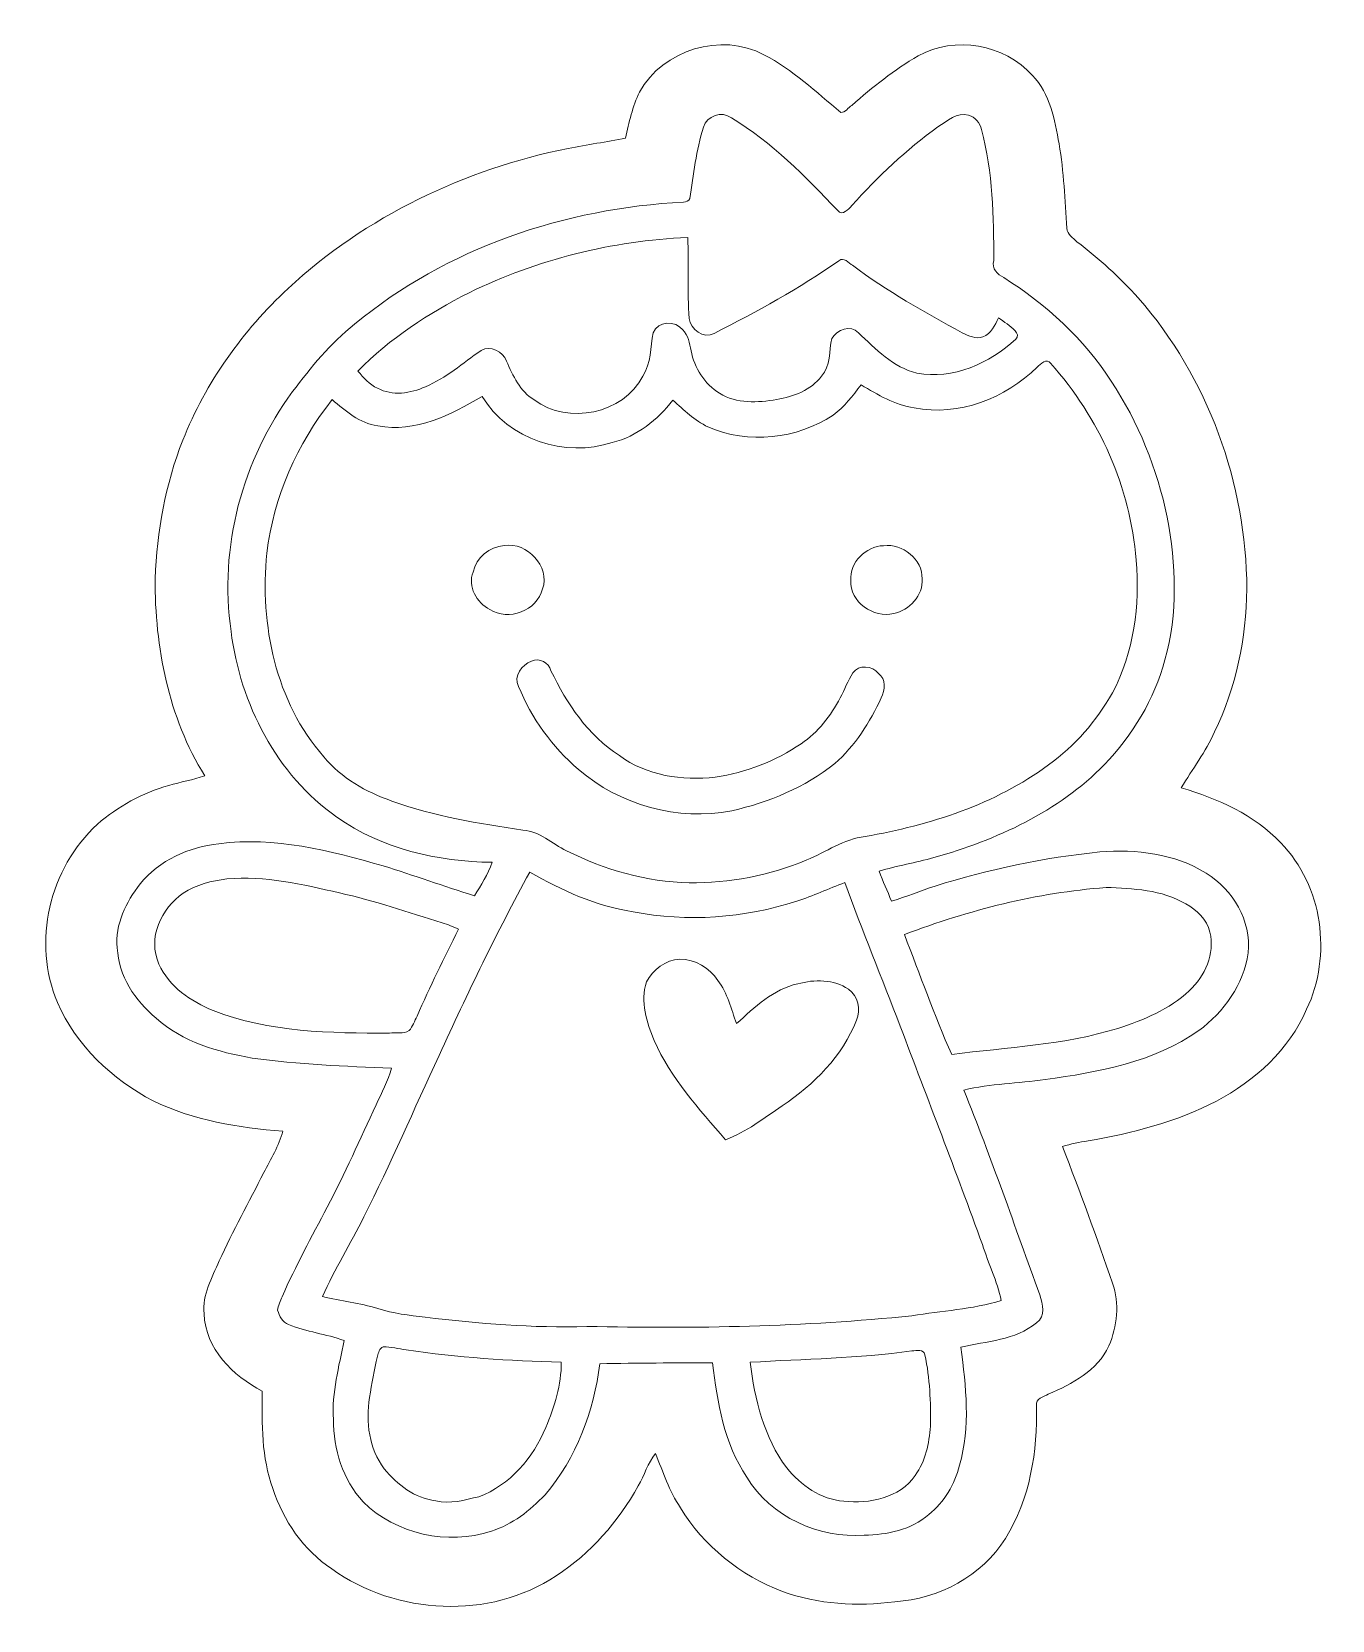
# Model space of a CAD drawing. Header units: centimetres. Extents: x -13.5 to 13.5, y -16.5 to 16.5.
import ezdxf

# ---------------------------------------------------------------- set-up
doc = ezdxf.new("R2010")
doc.units = ezdxf.units.CM
doc.header["$MEASUREMENT"] = 0
doc.layers.add('Layer 1', color=7, linetype='Continuous')

msp = doc.modelspace()

# ---------------------------------------------------------------- linework, layer by layer
at = {"layer": 'Layer 1', "color": 8, "lineweight": 9}
for points, knots in [([(-0.9074, 15.20884), (-0.42516, 16.0802), (0.79052, 16.45768), (1.67105, 15.98178), (1.67105, 15.98178), (2.26372, 15.67239), (2.75443, 15.21025), (3.2649, 14.78727), (3.2649, 14.78727), (3.36297, 14.78128), (3.42083, 14.8864), (3.49703, 14.93191), (3.49703, 14.93191), (3.92495, 15.31185), (4.37756, 15.6664), (4.87039, 15.95814), (4.87039, 15.95814), (5.62816, 16.38358), (6.66286, 16.20049), (7.24, 15.55421), (7.24, 15.55421), (7.60477, 15.1718), (7.70708, 14.63487), (7.79245, 14.13252), (7.79245, 14.13252), (7.89617, 13.55467), (7.91098, 12.96659), (7.95367, 12.38274), (7.95367, 12.38274), (7.96355, 12.2575), (8.07855, 12.18201), (8.16463, 12.1044), (8.16463, 12.1044), (8.62289, 11.75691), (9.04904, 11.36745), (9.43569, 10.94129), (9.43569, 10.94129), (10.88031, 9.28817), (11.679, 7.09672), (11.68606, 4.90525), (11.68606, 4.90525), (11.67583, 3.88537), (11.45993, 2.86338), (11.0186, 1.94192), (11.0186, 1.94192), (10.83445, 1.52988), (10.55893, 1.17004), (10.32716, 0.78516), (10.32716, 0.78516), (11.08175, 0.55233), (11.83916, 0.2313), (12.38879, -0.35749), (12.38879, -0.35749), (13.26227, -1.24896), (13.45736, -2.69252), (12.92607, -3.80942), (12.92607, -3.80942), (12.56201, -4.64867), (11.85398, -5.29249), (11.05423, -5.71265), (11.05423, -5.71265), (10.22591, -6.14481), (9.30975, -6.38117), (8.39288, -6.53568), (8.39288, -6.53568), (8.21473, -6.56779), (8.03587, -6.59848), (7.86371, -6.65492), (7.86371, -6.65492), (8.23131, -7.59119), (8.57174, -8.53805), (8.89841, -9.48914), (8.89841, -9.48914), (9.05751, -9.91141), (8.99824, -10.38131), (8.82503, -10.78842), (8.82503, -10.78842), (8.59079, -11.30171), (8.06338, -11.57723), (7.56844, -11.78925), (7.56844, -11.78925), (7.47354, -11.84464), (7.30033, -11.87709), (7.32502, -12.02173), (7.32502, -12.02173), (7.35113, -12.97282), (7.19061, -13.96165), (6.67873, -14.77904), (6.67873, -14.77904), (6.19507, -15.56327), (5.29619, -16.03352), (4.38885, -16.09173), (4.38885, -16.09173), (3.60851, -16.19333), (2.79923, -16.14852), (2.05593, -15.87689), (2.05593, -15.87689), (1.18633, -15.55198), (0.42469, -14.9392), (-0.05827, -14.14369), (-0.05827, -14.14369), (-0.28863, -13.79691), (-0.42198, -13.4025), (-0.57297, -13.01833), (-0.57297, -13.01833), (-0.73525, -13.218), (-0.80474, -13.47094), (-0.93351, -13.69072), (-0.93351, -13.69072), (-1.34943, -14.42838), (-1.91776, -15.09478), (-2.63601, -15.55304), (-2.63601, -15.55304), (-4.01502, -16.47555), (-5.95354, -16.36619), (-7.28774, -15.41192), (-7.28774, -15.41192), (-7.87371, -15.02175), (-8.29316, -14.41039), (-8.50906, -13.7454), (-8.50906, -13.7454), (-8.74683, -13.10123), (-8.73907, -12.40273), (-8.73166, -11.7261), (-8.73166, -11.7261), (-9.33526, -11.40754), (-9.91735, -10.8498), (-9.93393, -10.12167), (-9.93393, -10.12167), (-9.98049, -9.72409), (-9.77271, -9.37554), (-9.62137, -9.027), (-9.62137, -9.027), (-9.3395, -8.40363), (-9.00436, -7.80673), (-8.6985, -7.19538), (-8.6985, -7.19538), (-8.55633, -6.91386), (-8.38276, -6.64363), (-8.30374, -6.33495), (-8.30374, -6.33495), (-9.22308, -6.26792), (-10.15477, -6.11023), (-10.99156, -5.70842), (-10.99156, -5.70842), (-11.84104, -5.2618), (-12.59034, -4.56119), (-12.97381, -3.66936), (-12.97381, -3.66936), (-13.50933, -2.42406), (-13.14244, -0.88171), (-12.14902, 0.02739), (-12.14902, 0.02739), (-11.72216, 0.40028), (-11.21134, 0.67404), (-10.66735, 0.83173), (-10.66735, 0.83173), (-10.42006, 0.90193), (-10.16676, 0.95097), (-9.92193, 1.0314), (-9.92193, 1.0314), (-10.68146, 2.24391), (-10.9524, 3.70263), (-10.95381, 5.11692), (-10.95381, 5.11692), (-10.91465, 6.09589), (-10.73967, 7.07626), (-10.37666, 7.98889), (-10.37666, 7.98889), (-9.90394, 9.1894), (-9.13312, 10.25725), (-8.19403, 11.13638), (-8.19403, 11.13638), (-6.58395, 12.62757), (-4.53149, 13.61041), (-2.38589, 14.03797), (-2.38589, 14.03797), (-1.99114, 14.12088), (-1.59038, 14.16991), (-1.19562, 14.25282), (-1.19562, 14.25282), (-1.12824, 14.57878), (-1.05028, 14.90651), (-0.9074, 15.20884), (-0.9074, 15.20884), (-0.9074, 15.20884), (-0.9074, 15.20884), (-0.9074, 15.20884)], [0, 0, 0, 0, 0.02083333, 0.02083333, 0.02083333, 0.02083333, 0.04166667, 0.04166667, 0.04166667, 0.04166667, 0.0625, 0.0625, 0.0625, 0.0625, 0.08333333, 0.08333333, 0.08333333, 0.08333333, 0.10416667, 0.10416667, 0.10416667, 0.10416667, 0.125, 0.125, 0.125, 0.125, 0.14583333, 0.14583333, 0.14583333, 0.14583333, 0.16666667, 0.16666667, 0.16666667, 0.16666667, 0.1875, 0.1875, 0.1875, 0.1875, 0.20833333, 0.20833333, 0.20833333, 0.20833333, 0.22916667, 0.22916667, 0.22916667, 0.22916667, 0.25, 0.25, 0.25, 0.25, 0.27083333, 0.27083333, 0.27083333, 0.27083333, 0.29166667, 0.29166667, 0.29166667, 0.29166667, 0.3125, 0.3125, 0.3125, 0.3125, 0.33333333, 0.33333333, 0.33333333, 0.33333333, 0.35416667, 0.35416667, 0.35416667, 0.35416667, 0.375, 0.375, 0.375, 0.375, 0.39583333, 0.39583333, 0.39583333, 0.39583333, 0.41666667, 0.41666667, 0.41666667, 0.41666667, 0.4375, 0.4375, 0.4375, 0.4375, 0.45833333, 0.45833333, 0.45833333, 0.45833333, 0.47916667, 0.47916667, 0.47916667, 0.47916667, 0.5, 0.5, 0.5, 0.5, 0.52083333, 0.52083333, 0.52083333, 0.52083333, 0.54166667, 0.54166667, 0.54166667, 0.54166667, 0.5625, 0.5625, 0.5625, 0.5625, 0.58333333, 0.58333333, 0.58333333, 0.58333333, 0.60416667, 0.60416667, 0.60416667, 0.60416667, 0.625, 0.625, 0.625, 0.625, 0.64583333, 0.64583333, 0.64583333, 0.64583333, 0.66666667, 0.66666667, 0.66666667, 0.66666667, 0.6875, 0.6875, 0.6875, 0.6875, 0.70833333, 0.70833333, 0.70833333, 0.70833333, 0.72916667, 0.72916667, 0.72916667, 0.72916667, 0.75, 0.75, 0.75, 0.75, 0.77083333, 0.77083333, 0.77083333, 0.77083333, 0.79166667, 0.79166667, 0.79166667, 0.79166667, 0.8125, 0.8125, 0.8125, 0.8125, 0.83333333, 0.83333333, 0.83333333, 0.83333333, 0.85416667, 0.85416667, 0.85416667, 0.85416667, 0.875, 0.875, 0.875, 0.875, 0.89583333, 0.89583333, 0.89583333, 0.89583333, 0.91666667, 0.91666667, 0.91666667, 0.91666667, 0.9375, 0.9375, 0.9375, 0.9375, 0.95833333, 0.95833333, 0.95833333, 0.95833333, 1, 1, 1, 1]), ([(0.42151, 14.47965), (0.26064, 14.00093), (0.22078, 13.49258), (0.1347, 12.99763), (0.1347, 12.99763), (0.11777, 12.9433), (0.05603, 12.93519), (0.00806, 12.92708), (0.00806, 12.92708), (-2.44834, 12.79725), (-4.91178, 11.97881), (-6.81714, 10.39378), (-6.81714, 10.39378), (-7.31737, 9.99937), (-7.71778, 9.50195), (-8.09984, 8.99713), (-8.09984, 8.99713), (-9.14547, 7.58743), (-9.63195, 5.76357), (-9.37689, 4.0226), (-9.37689, 4.0226), (-9.18463, 2.52612), (-8.43709, 1.05398), (-7.18402, 0.17697), (-7.18402, 0.17697), (-6.2534, -0.48554), (-5.09099, -0.74625), (-3.96316, -0.76212), (-3.96316, -0.76212), (-4.05383, -1.00907), (-4.18929, -1.23626), (-4.33217, -1.45604), (-4.33217, -1.45604), (-4.96611, -1.25883), (-5.59053, -1.03094), (-6.22517, -0.83515), (-6.22517, -0.83515), (-7.32619, -0.51976), (-8.47625, -0.22272), (-9.62983, -0.37548), (-9.62983, -0.37548), (-10.24896, -0.44356), (-10.86773, -0.71697), (-11.26284, -1.21015), (-11.26284, -1.21015), (-11.55247, -1.58656), (-11.78848, -2.04764), (-11.73592, -2.5373), (-11.73592, -2.5373), (-11.71052, -3.1155), (-11.36762, -3.63267), (-10.93017, -3.9918), (-10.93017, -3.9918), (-10.3809, -4.48675), (-9.64994, -4.69912), (-8.93698, -4.81907), (-8.93698, -4.81907), (-7.97919, -4.95242), (-7.01222, -4.99334), (-6.04667, -5.02685), (-6.04667, -5.02685), (-6.1271, -5.29108), (-6.25304, -5.53873), (-6.36629, -5.79026), (-6.36629, -5.79026), (-6.70178, -6.49899), (-7.01399, -7.21937), (-7.38193, -7.91257), (-7.38193, -7.91257), (-7.70825, -8.52323), (-8.03528, -9.13495), (-8.31856, -9.76748), (-8.31856, -9.76748), (-8.35384, -9.85849), (-8.40464, -9.94951), (-8.41063, -10.04935), (-8.41063, -10.04935), (-8.37394, -10.16859), (-8.30656, -10.29629), (-8.1845, -10.34604), (-8.1845, -10.34604), (-7.81162, -10.49526), (-7.40839, -10.54183), (-7.03092, -10.67624), (-7.03092, -10.67624), (-7.14099, -11.21493), (-7.28915, -11.75574), (-7.25458, -12.31101), (-7.25458, -12.31101), (-7.25211, -12.92731), (-7.0669, -13.56513), (-6.63792, -14.02198), (-6.63792, -14.02198), (-5.95459, -14.69508), (-4.88638, -14.92968), (-3.97939, -14.62735), (-3.97939, -14.62735), (-3.54406, -14.49329), (-3.17682, -14.20084), (-2.86602, -13.87628), (-2.86602, -13.87628), (-2.21162, -13.11746), (-1.85849, -12.14026), (-1.72937, -11.15637), (-1.72937, -11.15637), (-0.95044, -11.14261), (-0.1708, -11.13979), (0.60848, -11.1412), (0.60848, -11.1412), (0.70409, -11.96035), (0.84837, -12.8123), (1.31898, -13.50939), (1.31898, -13.50939), (1.81005, -14.33525), (2.80946, -14.77869), (3.75279, -14.71166), (3.75279, -14.71166), (4.22375, -14.70531), (4.72928, -14.60583), (5.09158, -14.28409), (5.09158, -14.28409), (5.41049, -14.02833), (5.63028, -13.65791), (5.72694, -13.2628), (5.72694, -13.2628), (5.96506, -12.46835), (5.85958, -11.62591), (5.75692, -10.81735), (5.75692, -10.81735), (6.28679, -10.684), (6.88863, -10.67659), (7.3222, -10.30652), (7.3222, -10.30652), (7.5254, -10.17247), (7.4492, -9.92129), (7.39487, -9.72938), (7.39487, -9.72938), (6.87664, -8.31192), (6.3824, -6.88529), (5.82007, -5.4844), (5.82007, -5.4844), (6.37076, -5.34929), (6.94296, -5.34717), (7.50282, -5.26462), (7.50282, -5.26462), (8.60737, -5.11611), (9.75707, -4.90338), (10.6884, -4.25215), (10.6884, -4.25215), (11.21193, -3.86974), (11.62538, -3.29048), (11.71463, -2.63855), (11.71463, -2.63855), (11.78484, -1.97356), (11.39608, -1.33115), (10.84186, -0.98825), (10.84186, -0.98825), (10.19381, -0.57727), (9.39124, -0.48801), (8.64053, -0.54657), (8.64053, -0.54657), (7.47989, -0.6637), (6.33442, -0.90888), (5.22035, -1.25354), (5.22035, -1.25354), (4.91908, -1.35514), (4.62486, -1.4765), (4.31971, -1.56575), (4.31971, -1.56575), (4.23045, -1.36043), (4.14473, -1.15371), (4.05936, -0.94698), (4.05936, -0.94698), (4.43295, -0.83056), (4.8203, -0.77024), (5.19671, -0.66511), (5.19671, -0.66511), (6.49776, -0.29822), (7.77516, 0.28739), (8.73401, 1.26388), (8.73401, 1.26388), (9.31927, 1.87278), (9.76765, 2.61678), (9.98496, 3.43558), (9.98496, 3.43558), (10.26578, 4.39408), (10.21462, 5.41891), (10.03718, 6.39187), (10.03718, 6.39187), (9.82304, 7.39235), (9.43992, 8.36142), (8.87301, 9.21515), (8.87301, 9.21515), (8.30715, 10.08932), (7.52399, 10.80971), (6.64451, 11.36039), (6.64451, 11.36039), (6.51998, 11.4313), (6.38698, 11.54419), (6.43849, 11.71352), (6.43849, 11.71352), (6.43849, 12.62298), (6.41944, 13.5455), (6.18414, 14.42991), (6.18414, 14.42991), (6.1478, 14.56255), (6.05749, 14.69555), (5.91673, 14.7273), (5.91673, 14.7273), (5.6719, 14.80421), (5.47576, 14.59607), (5.28032, 14.48988), (5.28032, 14.48988), (4.62733, 14.01187), (4.03396, 13.45554), (3.49421, 12.8537), (3.49421, 12.8537), (3.42118, 12.78032), (3.30265, 12.63215), (3.20211, 12.75069), (3.20211, 12.75069), (2.53395, 13.46118), (1.83756, 14.16462), (0.99724, 14.67262), (0.99724, 14.67262), (0.80251, 14.82432), (0.48748, 14.71319), (0.42151, 14.47965)], [0, 0, 0, 0, 0.01724138, 0.01724138, 0.01724138, 0.01724138, 0.03448276, 0.03448276, 0.03448276, 0.03448276, 0.05172414, 0.05172414, 0.05172414, 0.05172414, 0.06896552, 0.06896552, 0.06896552, 0.06896552, 0.0862069, 0.0862069, 0.0862069, 0.0862069, 0.10344828, 0.10344828, 0.10344828, 0.10344828, 0.12068966, 0.12068966, 0.12068966, 0.12068966, 0.13793103, 0.13793103, 0.13793103, 0.13793103, 0.15517241, 0.15517241, 0.15517241, 0.15517241, 0.17241379, 0.17241379, 0.17241379, 0.17241379, 0.18965517, 0.18965517, 0.18965517, 0.18965517, 0.20689655, 0.20689655, 0.20689655, 0.20689655, 0.22413793, 0.22413793, 0.22413793, 0.22413793, 0.24137931, 0.24137931, 0.24137931, 0.24137931, 0.25862069, 0.25862069, 0.25862069, 0.25862069, 0.27586207, 0.27586207, 0.27586207, 0.27586207, 0.29310345, 0.29310345, 0.29310345, 0.29310345, 0.31034483, 0.31034483, 0.31034483, 0.31034483, 0.32758621, 0.32758621, 0.32758621, 0.32758621, 0.34482759, 0.34482759, 0.34482759, 0.34482759, 0.36206897, 0.36206897, 0.36206897, 0.36206897, 0.37931034, 0.37931034, 0.37931034, 0.37931034, 0.39655172, 0.39655172, 0.39655172, 0.39655172, 0.4137931, 0.4137931, 0.4137931, 0.4137931, 0.43103448, 0.43103448, 0.43103448, 0.43103448, 0.44827586, 0.44827586, 0.44827586, 0.44827586, 0.46551724, 0.46551724, 0.46551724, 0.46551724, 0.48275862, 0.48275862, 0.48275862, 0.48275862, 0.5, 0.5, 0.5, 0.5, 0.51724138, 0.51724138, 0.51724138, 0.51724138, 0.53448276, 0.53448276, 0.53448276, 0.53448276, 0.55172414, 0.55172414, 0.55172414, 0.55172414, 0.56896552, 0.56896552, 0.56896552, 0.56896552, 0.5862069, 0.5862069, 0.5862069, 0.5862069, 0.60344828, 0.60344828, 0.60344828, 0.60344828, 0.62068966, 0.62068966, 0.62068966, 0.62068966, 0.63793103, 0.63793103, 0.63793103, 0.63793103, 0.65517241, 0.65517241, 0.65517241, 0.65517241, 0.67241379, 0.67241379, 0.67241379, 0.67241379, 0.68965517, 0.68965517, 0.68965517, 0.68965517, 0.70689655, 0.70689655, 0.70689655, 0.70689655, 0.72413793, 0.72413793, 0.72413793, 0.72413793, 0.74137931, 0.74137931, 0.74137931, 0.74137931, 0.75862069, 0.75862069, 0.75862069, 0.75862069, 0.77586207, 0.77586207, 0.77586207, 0.77586207, 0.79310345, 0.79310345, 0.79310345, 0.79310345, 0.81034483, 0.81034483, 0.81034483, 0.81034483, 0.82758621, 0.82758621, 0.82758621, 0.82758621, 0.84482759, 0.84482759, 0.84482759, 0.84482759, 0.86206897, 0.86206897, 0.86206897, 0.86206897, 0.87931034, 0.87931034, 0.87931034, 0.87931034, 0.89655172, 0.89655172, 0.89655172, 0.89655172, 0.9137931, 0.9137931, 0.9137931, 0.9137931, 0.93103448, 0.93103448, 0.93103448, 0.93103448, 0.94827586, 0.94827586, 0.94827586, 0.94827586, 0.96551724, 0.96551724, 0.96551724, 0.96551724, 1, 1, 1, 1]), ([(-4.4373, 11.04748), (-3.03077, 11.74316), (-1.47361, 12.12027), (0.09166, 12.19401), (0.09166, 12.19401), (0.12377, 11.6345), (0.08108, 11.07358), (0.12341, 10.51478), (0.12341, 10.51478), (0.1467, 10.27982), (0.41869, 10.0865), (0.64059, 10.20399), (0.64059, 10.20399), (1.531, 10.65484), (2.40624, 11.14096), (3.22821, 11.70894), (3.22821, 11.70894), (3.32487, 11.80207), (3.43141, 11.65496), (3.51149, 11.61686), (3.51149, 11.61686), (4.22093, 11.07535), (5.00692, 10.64813), (5.78479, 10.21563), (5.78479, 10.21563), (5.91638, 10.15918), (6.06984, 10.07027), (6.21342, 10.13413), (6.21342, 10.13413), (6.39086, 10.19552), (6.45966, 10.37685), (6.53621, 10.5296), (6.53621, 10.5296), (6.65298, 10.4414), (6.78174, 10.3652), (6.88264, 10.25796), (6.88264, 10.25796), (6.92321, 10.21316), (6.95743, 10.1299), (6.8971, 10.08686), (6.8971, 10.08686), (6.35241, 9.58486), (5.59817, 9.23773), (4.84499, 9.38201), (4.84499, 9.38201), (4.35146, 9.49667), (3.99021, 9.88543), (3.63108, 10.21598), (3.63108, 10.21598), (3.47727, 10.3899), (3.17812, 10.27948), (3.08428, 10.09886), (3.08428, 10.09886), (3.01584, 9.84062), (3.05888, 9.53053), (2.86979, 9.31534), (2.86979, 9.31534), (2.64648, 9.02747), (2.28735, 8.89271), (1.93881, 8.83415), (1.93881, 8.83415), (1.5444, 8.76606), (1.10661, 8.7456), (0.75242, 8.96185), (0.75242, 8.96185), (0.4455, 9.15693), (0.22466, 9.48679), (0.16328, 9.84556), (0.16328, 9.84556), (0.12588, 9.99549), (0.10895, 10.16624), (-0.01135, 10.27841), (-0.01135, 10.27841), (-0.15916, 10.47915), (-0.52887, 10.46222), (-0.62518, 10.2181), (-0.62518, 10.2181), (-0.67598, 9.91505), (-0.66998, 9.58733), (-0.83544, 9.31604), (-0.83544, 9.31604), (-1.24748, 8.53639), (-2.38836, 8.29756), (-3.08933, 8.82498), (-3.08933, 8.82498), (-3.3839, 9.0063), (-3.53454, 9.32379), (-3.66295, 9.63072), (-3.66295, 9.63072), (-3.74303, 9.82757), (-3.99491, 9.96022), (-4.19282, 9.8505), (-4.19282, 9.8505), (-4.56853, 9.58804), (-4.91813, 9.27405), (-5.34711, 9.09873), (-5.34711, 9.09873), (-5.65332, 8.95903), (-6.0315, 8.90118), (-6.33806, 9.06734), (-6.33806, 9.06734), (-6.50704, 9.14142), (-6.62769, 9.28606), (-6.74834, 9.41976), (-6.74834, 9.41976), (-6.08583, 10.0978), (-5.28114, 10.62202), (-4.4373, 11.04748)], [0, 0, 0, 0, 0.03571429, 0.03571429, 0.03571429, 0.03571429, 0.07142857, 0.07142857, 0.07142857, 0.07142857, 0.10714286, 0.10714286, 0.10714286, 0.10714286, 0.14285714, 0.14285714, 0.14285714, 0.14285714, 0.17857143, 0.17857143, 0.17857143, 0.17857143, 0.21428571, 0.21428571, 0.21428571, 0.21428571, 0.25, 0.25, 0.25, 0.25, 0.28571429, 0.28571429, 0.28571429, 0.28571429, 0.32142857, 0.32142857, 0.32142857, 0.32142857, 0.35714286, 0.35714286, 0.35714286, 0.35714286, 0.39285714, 0.39285714, 0.39285714, 0.39285714, 0.42857143, 0.42857143, 0.42857143, 0.42857143, 0.46428571, 0.46428571, 0.46428571, 0.46428571, 0.5, 0.5, 0.5, 0.5, 0.53571429, 0.53571429, 0.53571429, 0.53571429, 0.57142857, 0.57142857, 0.57142857, 0.57142857, 0.60714286, 0.60714286, 0.60714286, 0.60714286, 0.64285714, 0.64285714, 0.64285714, 0.64285714, 0.67857143, 0.67857143, 0.67857143, 0.67857143, 0.71428571, 0.71428571, 0.71428571, 0.71428571, 0.75, 0.75, 0.75, 0.75, 0.78571429, 0.78571429, 0.78571429, 0.78571429, 0.82142857, 0.82142857, 0.82142857, 0.82142857, 0.85714286, 0.85714286, 0.85714286, 0.85714286, 0.89285714, 0.89285714, 0.89285714, 0.89285714, 0.92857143, 0.92857143, 0.92857143, 0.92857143, 1, 1, 1, 1]), ([(7.33913, 9.50372), (7.40898, 9.5644), (7.53704, 9.70304), (7.61853, 9.58345), (7.61853, 9.58345), (8.62289, 8.4595), (9.27764, 7.01205), (9.38842, 5.50357), (9.38842, 5.50357), (9.47873, 4.56694), (9.33903, 3.59327), (8.90229, 2.75367), (8.90229, 2.75367), (8.57174, 2.16946), (8.12018, 1.65123), (7.5762, 1.25683), (7.5762, 1.25683), (6.46389, 0.43944), (5.11804, 0.0094), (3.77149, -0.22555), (3.77149, -0.22555), (3.32558, -0.27423), (2.96575, -0.55292), (2.55935, -0.71132), (2.55935, -0.71132), (1.79241, -1.04576), (0.95315, -1.1851), (0.11989, -1.19004), (0.11989, -1.19004), (-0.76241, -1.16147), (-1.6313, -0.92017), (-2.41764, -0.52329), (-2.41764, -0.52329), (-2.71962, -0.37971), (-2.97539, -0.11724), (-3.32499, -0.09326), (-3.32499, -0.09326), (-4.24327, 0.0408), (-5.16578, 0.19602), (-6.04279, 0.50788), (-6.04279, 0.50788), (-6.57725, 0.69556), (-7.08666, 0.9866), (-7.45425, 1.42475), (-7.45425, 1.42475), (-8.45579, 2.56775), (-8.78176, 4.16618), (-8.63535, 5.64821), (-8.63535, 5.64821), (-8.4953, 6.80956), (-8.00706, 7.91693), (-7.28139, 8.83097), (-7.28139, 8.83097), (-7.00093, 8.59814), (-6.71412, 8.33779), (-6.33595, 8.28981), (-6.33595, 8.28981), (-5.55807, 8.13565), (-4.81759, 8.51489), (-4.16813, 8.89659), (-4.16813, 8.89659), (-3.63155, 7.99912), (-2.44834, 7.61812), (-1.47114, 7.94339), (-1.47114, 7.94339), (-0.95926, 8.06827), (-0.52993, 8.40799), (-0.21455, 8.82144), (-0.21455, 8.82144), (0.01017, 8.61543), (0.23454, 8.39952), (0.51182, 8.26476), (0.51182, 8.26476), (1.34685, 7.9007), (2.35438, 8.01077), (3.11003, 8.51065), (3.11003, 8.51065), (3.34286, 8.67822), (3.5122, 8.91352), (3.68718, 9.13683), (3.68718, 9.13683), (4.03396, 8.93751), (4.38462, 8.71455), (4.78996, 8.66235), (4.78996, 8.66235), (5.71247, 8.47326), (6.68014, 8.8592), (7.33913, 9.50372), (7.33913, 9.50372), (7.33913, 9.50372), (7.33913, 9.50372), (7.33913, 9.50372)], [0, 0, 0, 0, 0.04166667, 0.04166667, 0.04166667, 0.04166667, 0.08333333, 0.08333333, 0.08333333, 0.08333333, 0.125, 0.125, 0.125, 0.125, 0.16666667, 0.16666667, 0.16666667, 0.16666667, 0.20833333, 0.20833333, 0.20833333, 0.20833333, 0.25, 0.25, 0.25, 0.25, 0.29166667, 0.29166667, 0.29166667, 0.29166667, 0.33333333, 0.33333333, 0.33333333, 0.33333333, 0.375, 0.375, 0.375, 0.375, 0.41666667, 0.41666667, 0.41666667, 0.41666667, 0.45833333, 0.45833333, 0.45833333, 0.45833333, 0.5, 0.5, 0.5, 0.5, 0.54166667, 0.54166667, 0.54166667, 0.54166667, 0.58333333, 0.58333333, 0.58333333, 0.58333333, 0.625, 0.625, 0.625, 0.625, 0.66666667, 0.66666667, 0.66666667, 0.66666667, 0.70833333, 0.70833333, 0.70833333, 0.70833333, 0.75, 0.75, 0.75, 0.75, 0.79166667, 0.79166667, 0.79166667, 0.79166667, 0.83333333, 0.83333333, 0.83333333, 0.83333333, 0.875, 0.875, 0.875, 0.875, 0.91666667, 0.91666667, 0.91666667, 0.91666667, 1, 1, 1, 1]), ([(-3.71234, 5.80485), (-4.01679, 5.78474), (-4.29372, 5.55684), (-4.35933, 5.25663), (-4.35933, 5.25663), (-4.47646, 4.96205), (-4.27961, 4.61316), (-4.01079, 4.48016), (-4.01079, 4.48016), (-3.62203, 4.22757), (-3.03254, 4.45687), (-2.91612, 4.90596), (-2.91612, 4.90596), (-2.75949, 5.37481), (-3.23256, 5.88316), (-3.71234, 5.80485), (-3.71234, 5.80485), (-3.71234, 5.80485), (-3.71234, 5.80485), (-3.71234, 5.80485)], [0, 0, 0, 0, 0.16666667, 0.16666667, 0.16666667, 0.16666667, 0.33333333, 0.33333333, 0.33333333, 0.33333333, 0.5, 0.5, 0.5, 0.5, 0.66666667, 0.66666667, 0.66666667, 0.66666667, 1, 1, 1, 1]), ([(4.15461, 5.80308), (3.7856, 5.78862), (3.44623, 5.46124), (3.47304, 5.08165), (3.47304, 5.08165), (3.45187, 4.63503), (3.94753, 4.29531), (4.36451, 4.39584), (4.36451, 4.39584), (4.68871, 4.46075), (4.98293, 4.77155), (4.95188, 5.11586), (4.95188, 5.11586), (4.96846, 5.52121), (4.54478, 5.85318), (4.15461, 5.80308), (4.15461, 5.80308), (4.15461, 5.80308), (4.15461, 5.80308), (4.15461, 5.80308)], [0, 0, 0, 0, 0.16666667, 0.16666667, 0.16666667, 0.16666667, 0.33333333, 0.33333333, 0.33333333, 0.33333333, 0.5, 0.5, 0.5, 0.5, 0.66666667, 0.66666667, 0.66666667, 0.66666667, 1, 1, 1, 1]), ([(-3.14789, 3.41089), (-3.34263, 3.33328), (-3.52713, 3.10538), (-3.41495, 2.88631), (-3.41495, 2.88631), (-3.14895, 2.22555), (-2.71539, 1.62901), (-2.17423, 1.16581), (-2.17423, 1.16581), (-1.31521, 0.42286), (-0.11118, 0.08701), (1.00606, 0.30856), (1.00606, 0.30856), (1.77512, 0.47683), (2.52054, 0.79363), (3.14037, 1.28399), (3.14037, 1.28399), (3.56441, 1.65405), (3.86886, 2.1423), (4.10486, 2.64819), (4.10486, 2.64819), (4.18847, 2.80658), (4.2107, 3.03835), (4.04595, 3.15336), (4.04595, 3.15336), (3.92459, 3.31916), (3.63849, 3.34104), (3.51855, 3.16606), (3.51855, 3.16606), (3.40919, 3.00519), (3.34886, 2.81751), (3.25573, 2.64783), (3.25573, 2.64783), (3.05535, 2.28059), (2.79994, 1.92851), (2.44505, 1.69709), (2.44505, 1.69709), (1.91482, 1.33373), (1.29958, 1.09949), (0.66458, 1.00318), (0.66458, 1.00318), (-0.02087, 0.92557), (-0.76065, 1.03211), (-1.32509, 1.45156), (-1.32509, 1.45156), (-1.97526, 1.86784), (-2.41306, 2.52788), (-2.74255, 3.21086), (-2.74255, 3.21086), (-2.79723, 3.37843), (-2.97362, 3.48356), (-3.14789, 3.41089)], [0, 0, 0, 0, 0.07142857, 0.07142857, 0.07142857, 0.07142857, 0.14285714, 0.14285714, 0.14285714, 0.14285714, 0.21428571, 0.21428571, 0.21428571, 0.21428571, 0.28571429, 0.28571429, 0.28571429, 0.28571429, 0.35714286, 0.35714286, 0.35714286, 0.35714286, 0.42857143, 0.42857143, 0.42857143, 0.42857143, 0.5, 0.5, 0.5, 0.5, 0.57142857, 0.57142857, 0.57142857, 0.57142857, 0.64285714, 0.64285714, 0.64285714, 0.64285714, 0.71428571, 0.71428571, 0.71428571, 0.71428571, 0.78571429, 0.78571429, 0.78571429, 0.78571429, 0.85714286, 0.85714286, 0.85714286, 0.85714286, 1, 1, 1, 1]), ([(-3.18423, -0.96814), (-2.51501, -1.34456), (-1.80557, -1.66735), (-1.04075, -1.78906), (-1.04075, -1.78906), (0.08602, -2.00214), (1.26324, -1.92558), (2.35191, -1.56469), (2.35191, -1.56469), (2.69411, -1.46415), (3.01231, -1.30117), (3.3478, -1.18299), (3.3478, -1.18299), (3.71751, -2.17958), (4.11474, -3.1656), (4.49821, -4.1569), (4.49821, -4.1569), (5.06901, -5.66679), (5.65568, -7.17033), (6.20319, -8.68868), (6.20319, -8.68868), (6.32666, -9.07709), (6.50869, -9.44645), (6.59336, -9.84685), (6.59336, -9.84685), (5.99258, -10.03346), (5.35899, -10.05992), (4.74163, -10.164), (4.74163, -10.164), (2.50396, -10.39013), (0.25041, -10.43458), (-1.99643, -10.38414), (-1.99643, -10.38414), (-3.11756, -10.42224), (-4.23833, -10.3231), (-5.35099, -10.19468), (-5.35099, -10.19468), (-5.68154, -10.1513), (-6.01668, -10.11673), (-6.33559, -10.01407), (-6.33559, -10.01407), (-6.70707, -9.89236), (-7.09936, -9.85744), (-7.47789, -9.76642), (-7.47789, -9.76642), (-7.2313, -9.19492), (-6.90039, -8.66646), (-6.62205, -8.11083), (-6.62205, -8.11083), (-6.06854, -7.01123), (-5.58171, -5.87952), (-5.06171, -4.76368), (-5.06171, -4.76368), (-4.47257, -3.48098), (-3.8658, -2.20498), (-3.18423, -0.96814), (-3.18423, -0.96814), (-3.18423, -0.96814), (-3.18423, -0.96814), (-3.18423, -0.96814)], [0, 0, 0, 0, 0.0625, 0.0625, 0.0625, 0.0625, 0.125, 0.125, 0.125, 0.125, 0.1875, 0.1875, 0.1875, 0.1875, 0.25, 0.25, 0.25, 0.25, 0.3125, 0.3125, 0.3125, 0.3125, 0.375, 0.375, 0.375, 0.375, 0.4375, 0.4375, 0.4375, 0.4375, 0.5, 0.5, 0.5, 0.5, 0.5625, 0.5625, 0.5625, 0.5625, 0.625, 0.625, 0.625, 0.625, 0.6875, 0.6875, 0.6875, 0.6875, 0.75, 0.75, 0.75, 0.75, 0.8125, 0.8125, 0.8125, 0.8125, 0.875, 0.875, 0.875, 0.875, 1, 1, 1, 1]), ([(-9.46367, -1.10643), (-8.67275, -1.03376), (-7.89452, -1.22179), (-7.12899, -1.3943), (-7.12899, -1.3943), (-6.40686, -1.55764), (-5.70589, -1.79717), (-4.99892, -2.01448), (-4.99892, -2.01448), (-4.88286, -2.05082), (-4.77067, -2.09809), (-4.66025, -2.1496), (-4.66025, -2.1496), (-4.95764, -2.74509), (-5.25292, -3.34199), (-5.52103, -3.95159), (-5.52103, -3.95159), (-5.57254, -4.05248), (-5.60887, -4.16537), (-5.68366, -4.25215), (-5.68366, -4.25215), (-5.79726, -4.33894), (-5.962, -4.27402), (-6.08936, -4.30507), (-6.08936, -4.30507), (-7.31737, -4.30189), (-8.58843, -4.29166), (-9.74801, -3.83305), (-9.74801, -3.83305), (-10.21192, -3.64784), (-10.66241, -3.33952), (-10.87232, -2.87138), (-10.87232, -2.87138), (-11.11432, -2.33939), (-10.82787, -1.70862), (-10.36643, -1.40277), (-10.36643, -1.40277), (-10.09973, -1.22109), (-9.77976, -1.14453), (-9.46367, -1.10643)], [0, 0, 0, 0, 0.09090909, 0.09090909, 0.09090909, 0.09090909, 0.18181818, 0.18181818, 0.18181818, 0.18181818, 0.27272727, 0.27272727, 0.27272727, 0.27272727, 0.36363636, 0.36363636, 0.36363636, 0.36363636, 0.45454545, 0.45454545, 0.45454545, 0.45454545, 0.54545455, 0.54545455, 0.54545455, 0.54545455, 0.63636364, 0.63636364, 0.63636364, 0.63636364, 0.72727273, 0.72727273, 0.72727273, 0.72727273, 0.81818182, 0.81818182, 0.81818182, 0.81818182, 1, 1, 1, 1]), ([(4.58499, -2.25966), (5.92626, -1.75096), (7.33419, -1.39254), (8.76682, -1.28353), (8.76682, -1.28353), (9.32668, -1.30328), (9.92323, -1.32974), (10.41853, -1.62361), (10.41853, -1.62361), (10.65101, -1.74567), (10.8595, -1.94816), (10.92159, -2.21098), (10.92159, -2.21098), (11.02495, -2.65619), (10.81823, -3.12079), (10.49402, -3.42383), (10.49402, -3.42383), (10.08127, -3.81118), (9.5447, -4.03131), (9.01377, -4.20417), (9.01377, -4.20417), (7.89652, -4.55131), (6.71895, -4.59611), (5.56642, -4.74639), (5.56642, -4.74639), (5.20765, -3.93077), (4.90638, -3.09046), (4.58499, -2.25966)], [0, 0, 0, 0, 0.125, 0.125, 0.125, 0.125, 0.25, 0.25, 0.25, 0.25, 0.375, 0.375, 0.375, 0.375, 0.5, 0.5, 0.5, 0.5, 0.625, 0.625, 0.625, 0.625, 0.75, 0.75, 0.75, 0.75, 1, 1, 1, 1]), ([(-0.06991, -2.77154), (-0.36765, -2.78107), (-0.62906, -2.98815), (-0.76523, -3.24286), (-0.76523, -3.24286), (-0.88976, -3.64855), (-0.75924, -4.07929), (-0.60154, -4.45641), (-0.60154, -4.45641), (-0.25759, -5.23781), (0.32661, -5.87528), (0.87836, -6.51416), (0.87836, -6.51416), (1.30769, -6.35294), (1.67352, -6.06402), (2.05311, -5.8139), (2.05311, -5.8139), (2.70928, -5.37116), (3.30124, -4.78238), (3.59369, -4.03378), (3.59369, -4.03378), (3.68047, -3.81259), (3.63673, -3.53002), (3.42541, -3.39455), (3.42541, -3.39455), (3.1245, -3.18606), (2.71774, -3.18324), (2.37625, -3.28272), (2.37625, -3.28272), (1.86437, -3.38608), (1.47985, -3.76673), (1.10696, -4.10681), (1.10696, -4.10681), (0.98984, -3.80342), (0.92034, -3.47146), (0.71502, -3.21075), (0.71502, -3.21075), (0.54428, -2.9497), (0.24512, -2.77225), (-0.06991, -2.77154)], [0, 0, 0, 0, 0.09090909, 0.09090909, 0.09090909, 0.09090909, 0.18181818, 0.18181818, 0.18181818, 0.18181818, 0.27272727, 0.27272727, 0.27272727, 0.27272727, 0.36363636, 0.36363636, 0.36363636, 0.36363636, 0.45454545, 0.45454545, 0.45454545, 0.45454545, 0.54545455, 0.54545455, 0.54545455, 0.54545455, 0.63636364, 0.63636364, 0.63636364, 0.63636364, 0.72727273, 0.72727273, 0.72727273, 0.72727273, 0.81818182, 0.81818182, 0.81818182, 0.81818182, 1, 1, 1, 1]), ([(-6.22094, -10.80853), (-6.06149, -10.79759), (-5.90556, -10.85404), (-5.74787, -10.8692), (-5.74787, -10.8692), (-4.68283, -11.02831), (-3.60545, -11.10027), (-2.52912, -11.1232), (-2.52912, -11.1232), (-2.5263, -11.59381), (-2.67376, -12.04995), (-2.85015, -12.4814), (-2.85015, -12.4814), (-3.11367, -13.10758), (-3.58922, -13.67696), (-4.24186, -13.91438), (-4.24186, -13.91438), (-4.53114, -13.98282), (-4.83594, -14.07701), (-5.13368, -13.99764), (-5.13368, -13.99764), (-5.56724, -13.94719), (-5.93378, -13.66709), (-6.19907, -13.33547), (-6.19907, -13.33547), (-6.51763, -12.92167), (-6.58501, -12.36146), (-6.50387, -11.85769), (-6.50387, -11.85769), (-6.46542, -11.57017), (-6.40862, -11.28548), (-6.34053, -11.00361), (-6.34053, -11.00361), (-6.31584, -10.93235), (-6.30702, -10.83146), (-6.22094, -10.80853)], [0, 0, 0, 0, 0.1, 0.1, 0.1, 0.1, 0.2, 0.2, 0.2, 0.2, 0.3, 0.3, 0.3, 0.3, 0.4, 0.4, 0.4, 0.4, 0.5, 0.5, 0.5, 0.5, 0.6, 0.6, 0.6, 0.6, 0.7, 0.7, 0.7, 0.7, 0.8, 0.8, 0.8, 0.8, 1, 1, 1, 1]), ([(4.74163, -10.89249), (4.833, -10.89037), (4.99139, -10.84733), (5.01256, -10.97504), (5.01256, -10.97504), (5.11557, -11.4587), (5.13321, -11.95823), (5.12651, -12.45177), (5.12651, -12.45177), (5.09829, -12.80913), (5.02314, -13.17708), (4.80795, -13.47271), (4.80795, -13.47271), (4.4901, -13.94543), (3.85757, -14.06396), (3.32699, -14.00787), (3.32699, -14.00787), (2.84968, -13.97189), (2.44152, -13.67591), (2.14518, -13.31925), (2.14518, -13.31925), (1.67634, -12.68566), (1.47702, -11.89861), (1.38918, -11.12709), (1.38918, -11.12709), (2.50713, -11.05935), (3.63038, -11.04736), (4.74163, -10.89249)], [0, 0, 0, 0, 0.125, 0.125, 0.125, 0.125, 0.25, 0.25, 0.25, 0.25, 0.375, 0.375, 0.375, 0.375, 0.5, 0.5, 0.5, 0.5, 0.625, 0.625, 0.625, 0.625, 0.75, 0.75, 0.75, 0.75, 1, 1, 1, 1])]:
    msp.add_open_spline(points, degree=3, knots=knots, dxfattribs=at)

doc.saveas('drawing.dxf')
